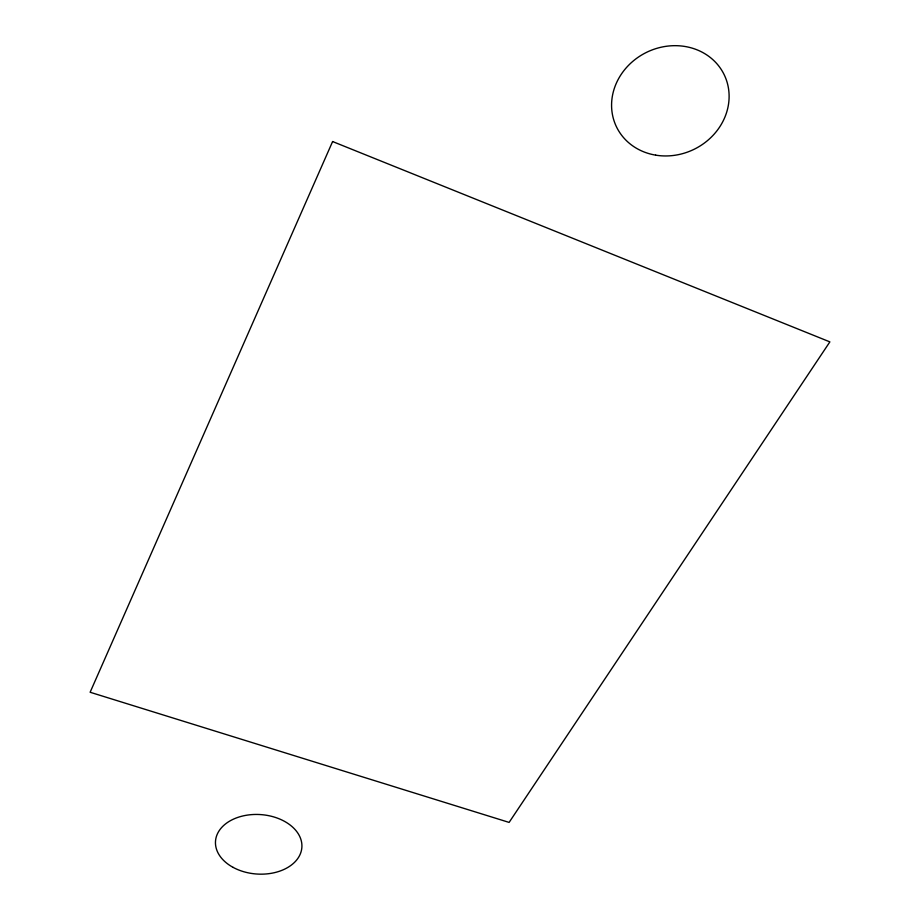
<?xml version="1.0" encoding="UTF-8"?>
<svg xmlns="http://www.w3.org/2000/svg" width="920" height="920" viewBox="0 0 920 920"><rect width="100%" height="100%" fill="white"/><g stroke="black" fill="none" stroke-linecap="round" stroke-linejoin="round"><path stroke-width="1.38" d="M332.603 141.542L90.126 692.254L509.105 822.411L829.874 341.883L332.603 141.542M233.082 867.364A43.286 29.773 4.1 0 0 301.656 849.229A43.286 29.773 4.1 0 0 241.339 816.339A43.286 29.773 4.1 0 0 233.082 867.364M655.672 155.146A59.834 53.992 -25.8 0 0 726.961 81.799A59.834 53.992 -25.8 0 0 628.394 65.481A59.834 53.992 -25.8 0 0 655.672 155.146"/></g></svg>
